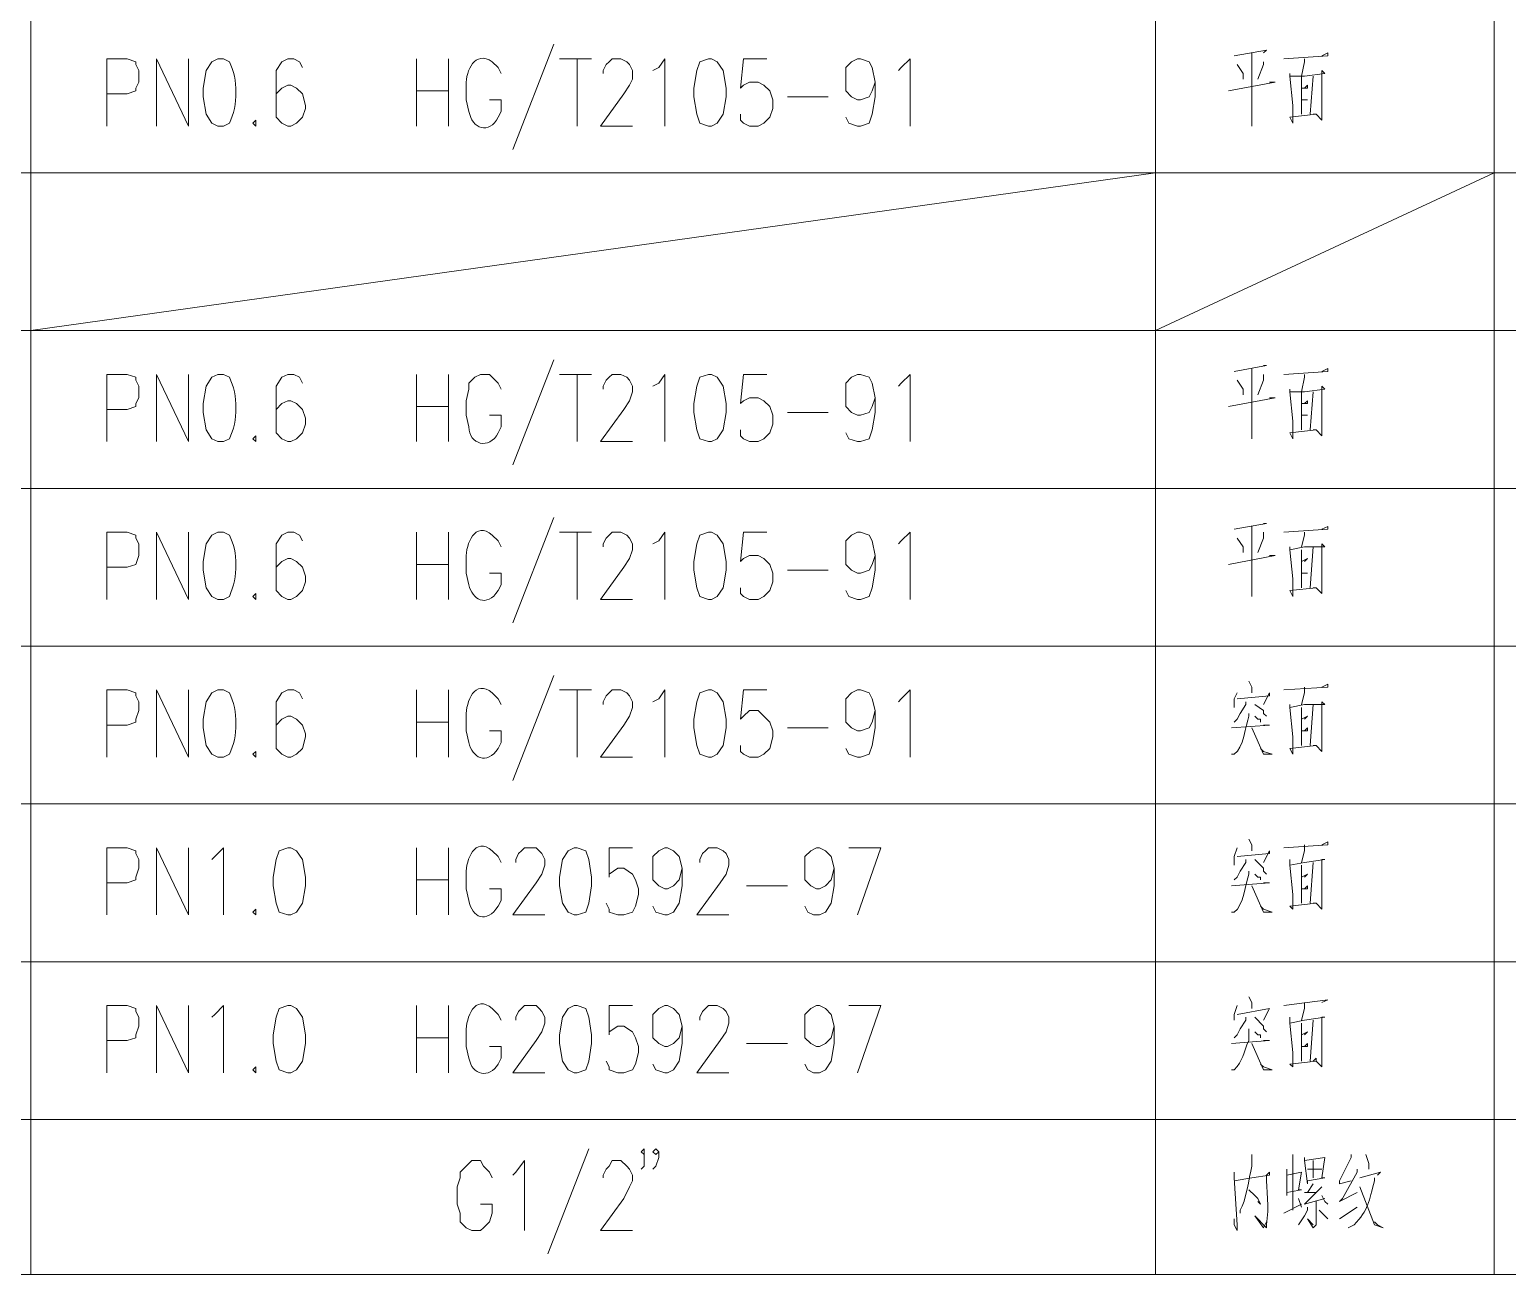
# Model space of a CAD drawing. Header units: millimetres. Extents: x 0 to 819, y 0 to 1152.
# Drawn here: x 615 to 706, y 592.5 to 669.2 of the extents above; entities that cross this region are included whole.
import ezdxf

# ---------------------------------------------------------------- set-up
doc = ezdxf.new("R2010")
doc.units = ezdxf.units.MM
doc.layers.add('1', color=7, linetype='Continuous')

msp = doc.modelspace()

# ---------------------------------------------------------------- linework, layer by layer
at = {"layer": '1', "color": 0, "lineweight": 9}
for points in [[(615.06, 743.721732), (615.06, 592.521732)], [(684.36, 743.721732), (684.36, 592.521732)], [(705.24, 743.721732), (705.24, 592.521732)], [(647.28, 668.301732), (644.76, 661.821732)], [(689.22, 667.581732), (691.2, 667.941732), (691.2, 667.941732), (691.02, 667.761732)], [(690.3, 667.761732), (690.3, 663.261732), (690.3, 663.621732), (690.3, 663.981732)], [(692.28, 667.401732), (694.98, 667.581732), (694.98, 667.761732), (694.62, 667.581732)], [(619.74, 663.261732), (619.74, 667.401732), (621, 667.401732), (621.54, 667.221732), (621.54, 667.041732), (621.72, 666.681732), (621.72, 665.961732), (621.54, 665.601732), (621.54, 665.421732), (621, 665.241732), (619.74, 665.241732)], [(622.8, 663.261732), (622.8, 667.401732), (624.78, 663.261732), (624.78, 667.401732)], [(631.8, 666.861732), (631.62, 667.221732), (631.26, 667.401732), (630.9, 667.401732), (630.54, 667.221732), (630.18, 666.681732), (630.18, 665.601732), (630.18, 664.521732), (630.18, 663.801732), (630.54, 663.441732), (630.9, 663.261732), (631.08, 663.261732), (631.44, 663.441732), (631.8, 663.801732), (631.98, 664.341732), (631.98, 664.521732), (631.8, 665.241732), (631.44, 665.601732), (631.08, 665.781732), (630.9, 665.781732), (630.54, 665.601732), (630.18, 665.241732), (630.18, 664.521732)], [(638.82, 667.401732), (638.82, 663.261732)], [(640.8, 667.401732), (640.8, 663.261732)], [(647.64, 667.401732), (649.62, 667.401732)], [(648.72, 667.401732), (648.72, 663.261732)], [(650.34, 666.501732), (650.34, 666.681732), (650.52, 667.041732), (650.7, 667.221732), (650.88, 667.401732), (651.42, 667.401732), (651.78, 667.221732), (651.96, 667.041732), (652.14, 666.681732), (652.14, 666.141732), (651.96, 665.781732), (651.6, 665.241732), (650.16, 663.261732), (652.14, 663.261732)], [(653.4, 666.681732), (653.76, 666.861732), (654.12, 667.401732), (654.12, 663.261732)], [(656.82, 667.401732), (656.28, 667.221732), (656.1, 666.681732), (655.92, 665.601732), (655.92, 665.061732), (656.1, 663.981732), (656.28, 663.441732), (656.82, 663.261732), (657, 663.261732), (657.36, 663.441732), (657.72, 663.981732), (657.9, 665.061732), (657.9, 665.601732), (657.72, 666.681732), (657.36, 667.221732), (657, 667.401732), (656.82, 667.401732)], [(660.42, 667.401732), (658.98, 667.401732), (658.8, 665.601732), (658.98, 665.781732), (659.34, 665.961732), (659.88, 665.961732), (660.24, 665.781732), (660.6, 665.421732), (660.78, 664.881732), (660.78, 664.341732), (660.6, 663.801732), (660.24, 663.441732), (659.88, 663.261732), (659.34, 663.261732), (658.98, 663.441732), (658.8, 663.621732), (658.8, 663.981732)], [(667.08, 665.961732), (666.9, 665.421732), (666.72, 665.061732), (666.18, 664.881732), (666, 664.881732), (665.64, 665.061732), (665.28, 665.421732), (665.28, 665.961732), (665.28, 666.141732), (665.28, 666.861732), (665.64, 667.221732), (666, 667.401732), (666.18, 667.401732), (666.72, 667.221732), (666.9, 666.861732), (667.08, 665.961732), (667.08, 665.061732), (666.9, 663.981732), (666.72, 663.441732), (666.18, 663.261732), (666, 663.261732), (665.46, 663.441732), (665.28, 663.801732)], [(668.52, 666.681732), (668.7, 666.861732), (669.24, 667.401732), (669.24, 663.261732)], [(689.4, 667.041732), (689.76, 666.501732), (689.76, 666.141732)], [(691.02, 667.221732), (691.02, 667.041732), (690.66, 666.141732)], [(694.26, 663.981732), (694.62, 663.621732), (694.62, 663.801732), (694.62, 665.061732), (694.62, 666.681732), (694.8, 666.501732), (693.54, 666.321732), (692.64, 666.321732)], [(693.54, 667.401732), (693.54, 667.221732), (693.36, 666.321732)], [(688.86, 665.421732), (691.74, 665.961732), (691.56, 665.961732), (691.38, 665.961732)], [(692.64, 666.501732), (692.64, 666.321732), (692.82, 664.521732), (692.82, 663.441732), (692.64, 663.801732), (694.26, 663.981732), (694.26, 663.981732), (694.08, 663.981732)], [(693.36, 666.321732), (693.36, 663.981732)], [(693.36, 665.601732), (693.72, 665.601732), (693.72, 665.781732), (693.54, 665.601732)], [(694.08, 666.321732), (693.9, 663.981732)], [(638.82, 665.421732), (640.8, 665.421732)], [(661.68, 665.061732), (664.2, 665.061732)], [(693.36, 664.881732), (693.72, 664.881732), (693.72, 664.881732), (693.54, 664.881732)], [(628.92, 663.621732), (628.74, 663.441732), (628.92, 663.261732), (628.92, 663.441732), (628.92, 663.621732)], [(569.34, 660.381732), (735.66, 660.381732)], [(615.06, 650.661732), (684.36, 660.381732)], [(684.36, 650.661732), (705.24, 660.381732)], [(569.34, 650.661732), (735.66, 650.661732)], [(647.28, 648.861732), (644.76, 642.381732)], [(689.22, 648.141732), (691.2, 648.501732), (691.2, 648.501732), (691.02, 648.501732)], [(619.74, 643.821732), (619.74, 647.961732), (621, 647.961732), (621.54, 647.781732), (621.54, 647.601732), (621.72, 647.241732), (621.72, 646.521732), (621.54, 646.161732), (621.54, 645.981732), (621, 645.801732), (619.74, 645.801732)], [(622.8, 643.821732), (622.8, 647.961732), (624.78, 643.821732), (624.78, 647.961732)], [(631.8, 647.421732), (631.62, 647.781732), (631.26, 647.961732), (630.9, 647.961732), (630.54, 647.781732), (630.18, 647.241732), (630.18, 646.161732), (630.18, 645.261732), (630.18, 644.361732), (630.54, 644.001732), (630.9, 643.821732), (631.08, 643.821732), (631.44, 644.001732), (631.8, 644.361732), (631.98, 644.901732), (631.98, 645.261732), (631.8, 645.801732), (631.44, 646.161732), (631.08, 646.341732), (630.9, 646.341732), (630.54, 646.161732), (630.18, 645.801732), (630.18, 645.261732)], [(638.82, 647.961732), (638.82, 643.821732)], [(640.8, 647.961732), (640.8, 643.821732)], [(647.64, 647.961732), (649.62, 647.961732)], [(648.72, 647.961732), (648.72, 643.821732)], [(650.34, 647.061732), (650.34, 647.241732), (650.52, 647.601732), (650.7, 647.781732), (650.88, 647.961732), (651.42, 647.961732), (651.78, 647.781732), (651.96, 647.601732), (652.14, 647.241732), (652.14, 646.881732), (651.96, 646.341732), (651.6, 645.801732), (650.16, 643.821732), (652.14, 643.821732)], [(653.4, 647.241732), (653.76, 647.421732), (654.12, 647.961732), (654.12, 643.821732)], [(656.82, 647.961732), (656.28, 647.781732), (656.1, 647.241732), (655.92, 646.161732), (655.92, 645.621732), (656.1, 644.541732), (656.28, 644.001732), (656.82, 643.821732), (657, 643.821732), (657.36, 644.001732), (657.72, 644.541732), (657.9, 645.621732), (657.9, 646.161732), (657.72, 647.241732), (657.36, 647.781732), (657, 647.961732), (656.82, 647.961732)], [(660.42, 647.961732), (658.98, 647.961732), (658.8, 646.161732), (658.98, 646.341732), (659.34, 646.521732), (659.88, 646.521732), (660.24, 646.341732), (660.6, 645.981732), (660.78, 645.441732), (660.78, 644.901732), (660.6, 644.361732), (660.24, 644.001732), (659.88, 643.821732), (659.34, 643.821732), (658.98, 644.001732), (658.8, 644.181732), (658.8, 644.541732)], [(667.08, 646.521732), (666.9, 645.981732), (666.72, 645.621732), (666.18, 645.441732), (666, 645.441732), (665.64, 645.621732), (665.28, 645.981732), (665.28, 646.521732), (665.28, 646.881732), (665.28, 647.421732), (665.64, 647.781732), (666, 647.961732), (666.18, 647.961732), (666.72, 647.781732), (666.9, 647.421732), (667.08, 646.521732), (667.08, 645.621732), (666.9, 644.541732), (666.72, 644.001732), (666.18, 643.821732), (666, 643.821732), (665.46, 644.001732), (665.28, 644.361732)], [(668.52, 647.241732), (668.7, 647.421732), (669.24, 647.961732), (669.24, 643.821732)], [(689.4, 647.601732), (689.76, 647.061732), (689.76, 646.701732)], [(690.3, 648.321732), (690.3, 644.001732), (690.3, 644.181732), (690.3, 644.541732)], [(691.02, 647.961732), (691.02, 647.601732), (690.66, 646.701732)], [(692.28, 647.961732), (694.98, 648.141732), (694.98, 648.321732), (694.62, 648.141732)], [(693.54, 647.961732), (693.54, 647.781732), (693.36, 646.881732)], [(694.26, 644.541732), (694.62, 644.181732), (694.62, 644.361732), (694.62, 645.621732), (694.62, 647.241732), (694.8, 647.061732), (693.54, 646.881732), (692.64, 646.881732)], [(692.64, 647.061732), (692.64, 646.881732), (692.82, 645.081732), (692.82, 644.001732), (692.64, 644.361732), (694.26, 644.541732), (694.26, 644.541732), (694.08, 644.541732)], [(693.36, 646.881732), (693.36, 644.541732)], [(694.08, 646.881732), (693.9, 644.541732)], [(638.82, 645.981732), (640.8, 645.981732)], [(688.86, 645.981732), (691.74, 646.521732), (691.56, 646.521732), (691.38, 646.521732)], [(693.36, 646.161732), (693.72, 646.161732), (693.72, 646.341732), (693.54, 646.161732)], [(661.68, 645.621732), (664.2, 645.621732)], [(693.36, 645.441732), (693.72, 645.441732), (693.72, 645.441732), (693.54, 645.441732)], [(628.92, 644.181732), (628.74, 644.001732), (628.92, 643.821732), (628.92, 644.001732), (628.92, 644.181732)], [(569.34, 640.941732), (735.66, 640.941732)], [(647.28, 639.141732), (644.76, 632.661732)], [(689.22, 638.421732), (691.2, 638.781732), (691.2, 638.781732), (691.02, 638.781732)], [(690.3, 638.601732), (690.3, 634.281732), (690.3, 634.461732), (690.3, 634.821732)], [(692.28, 638.241732), (694.98, 638.421732), (694.98, 638.601732), (694.62, 638.421732)], [(619.74, 634.101732), (619.74, 638.241732), (621, 638.241732), (621.54, 638.061732), (621.54, 637.881732), (621.72, 637.521732), (621.72, 636.801732), (621.54, 636.261732), (621, 636.081732), (619.74, 636.081732)], [(622.8, 634.101732), (622.8, 638.241732), (624.78, 634.101732), (624.78, 638.241732)], [(631.8, 637.701732), (631.62, 638.061732), (631.26, 638.241732), (630.9, 638.241732), (630.54, 638.061732), (630.18, 637.521732), (630.18, 636.441732), (630.18, 635.541732), (630.18, 634.641732), (630.54, 634.281732), (630.9, 634.101732), (631.08, 634.101732), (631.44, 634.281732), (631.8, 634.641732), (631.98, 635.181732), (631.98, 635.541732), (631.8, 636.081732), (631.44, 636.441732), (631.08, 636.621732), (630.9, 636.621732), (630.54, 636.441732), (630.18, 636.081732), (630.18, 635.541732)], [(638.82, 638.241732), (638.82, 634.101732)], [(640.8, 638.241732), (640.8, 634.101732)], [(647.64, 638.241732), (649.62, 638.241732)], [(648.72, 638.241732), (648.72, 634.101732)], [(650.34, 637.341732), (650.34, 637.521732), (650.52, 637.881732), (650.7, 638.061732), (650.88, 638.241732), (651.42, 638.241732), (651.78, 638.061732), (651.96, 637.881732), (652.14, 637.521732), (652.14, 637.161732), (651.96, 636.621732), (651.6, 636.081732), (650.16, 634.101732), (652.14, 634.101732)], [(653.4, 637.521732), (653.76, 637.701732), (654.12, 638.241732), (654.12, 634.101732)], [(656.82, 638.241732), (656.28, 638.061732), (656.1, 637.521732), (655.92, 636.441732), (655.92, 635.901732), (656.1, 634.821732), (656.28, 634.281732), (656.82, 634.101732), (657, 634.101732), (657.36, 634.281732), (657.72, 634.821732), (657.9, 635.901732), (657.9, 636.441732), (657.72, 637.521732), (657.36, 638.061732), (657, 638.241732), (656.82, 638.241732)], [(660.42, 638.241732), (658.98, 638.241732), (658.8, 636.441732), (658.98, 636.621732), (659.34, 636.801732), (659.88, 636.801732), (660.24, 636.621732), (660.6, 636.261732), (660.78, 635.721732), (660.78, 635.181732), (660.6, 634.641732), (660.24, 634.281732), (659.88, 634.101732), (659.34, 634.101732), (658.98, 634.281732), (658.8, 634.461732), (658.8, 634.821732)], [(667.08, 636.801732), (666.9, 636.261732), (666.72, 635.901732), (666.18, 635.721732), (666, 635.721732), (665.64, 635.901732), (665.28, 636.261732), (665.28, 636.801732), (665.28, 637.161732), (665.28, 637.701732), (665.64, 638.061732), (666, 638.241732), (666.18, 638.241732), (666.72, 638.061732), (666.9, 637.701732), (667.08, 636.801732), (667.08, 635.901732), (666.9, 634.821732), (666.72, 634.281732), (666.18, 634.101732), (666, 634.101732), (665.46, 634.281732), (665.28, 634.641732)], [(668.52, 637.521732), (668.7, 637.701732), (669.24, 638.241732), (669.24, 634.101732)], [(689.4, 637.881732), (689.76, 637.341732), (689.76, 636.981732)], [(691.02, 638.241732), (691.02, 637.881732), (690.66, 636.981732)], [(694.26, 634.821732), (694.62, 634.461732), (694.62, 634.641732), (694.62, 635.901732), (694.62, 637.521732), (694.8, 637.341732), (693.54, 637.341732), (692.64, 637.161732)], [(693.54, 638.241732), (693.54, 638.061732), (693.36, 637.341732)], [(688.86, 636.261732), (691.74, 636.801732), (691.56, 636.801732), (691.38, 636.801732)], [(692.64, 637.341732), (692.64, 637.161732), (692.82, 635.361732), (692.82, 634.281732), (692.64, 634.641732), (694.26, 634.821732), (694.26, 634.821732), (694.08, 634.821732)], [(693.36, 637.161732), (693.36, 634.821732)], [(693.36, 636.441732), (693.72, 636.621732), (693.72, 636.621732), (693.54, 636.441732)], [(694.08, 637.341732), (693.9, 634.821732)], [(638.82, 636.261732), (640.8, 636.261732)], [(661.68, 635.901732), (664.2, 635.901732)], [(693.36, 635.721732), (693.72, 635.721732), (693.72, 635.721732), (693.54, 635.721732)], [(628.92, 634.461732), (628.74, 634.281732), (628.92, 634.101732), (628.92, 634.281732), (628.92, 634.461732)], [(569.34, 631.221732), (735.66, 631.221732)], [(647.28, 629.421732), (644.76, 622.941732)], [(619.74, 624.381732), (619.74, 628.521732), (621, 628.521732), (621.54, 628.341732), (621.54, 628.161732), (621.72, 627.801732), (621.72, 627.261732), (621.54, 626.721732), (621.54, 626.541732), (621, 626.361732), (619.74, 626.361732)], [(622.8, 624.381732), (622.8, 628.521732), (624.78, 624.381732), (624.78, 628.521732)], [(631.8, 627.981732), (631.62, 628.341732), (631.26, 628.521732), (630.9, 628.521732), (630.54, 628.341732), (630.18, 627.801732), (630.18, 626.721732), (630.18, 625.821732), (630.18, 624.921732), (630.54, 624.561732), (630.9, 624.381732), (631.08, 624.381732), (631.44, 624.561732), (631.8, 624.921732), (631.98, 625.641732), (631.98, 625.821732), (631.8, 626.361732), (631.44, 626.721732), (631.08, 626.901732), (630.9, 626.901732), (630.54, 626.721732), (630.18, 626.361732), (630.18, 625.821732)], [(638.82, 628.521732), (638.82, 624.381732)], [(640.8, 628.521732), (640.8, 624.381732)], [(647.64, 628.521732), (649.62, 628.521732)], [(648.72, 628.521732), (648.72, 624.381732)], [(650.34, 627.621732), (650.34, 627.801732), (650.52, 628.161732), (650.7, 628.341732), (650.88, 628.521732), (651.42, 628.521732), (651.78, 628.341732), (651.96, 628.161732), (652.14, 627.801732), (652.14, 627.441732), (651.96, 626.901732), (651.6, 626.361732), (650.16, 624.381732), (652.14, 624.381732)], [(653.4, 627.801732), (653.76, 627.981732), (654.12, 628.521732), (654.12, 624.381732)], [(656.82, 628.521732), (656.28, 628.341732), (656.1, 627.801732), (655.92, 626.721732), (655.92, 626.181732), (656.1, 625.101732), (656.28, 624.561732), (656.82, 624.381732), (657, 624.381732), (657.36, 624.561732), (657.72, 625.101732), (657.9, 626.181732), (657.9, 626.721732), (657.72, 627.801732), (657.36, 628.341732), (657, 628.521732), (656.82, 628.521732)], [(660.42, 628.521732), (658.98, 628.521732), (658.8, 626.721732), (658.98, 626.901732), (659.34, 627.261732), (659.88, 627.261732), (660.24, 626.901732), (660.6, 626.541732), (660.78, 626.001732), (660.78, 625.641732), (660.6, 624.921732), (660.24, 624.561732), (659.88, 624.381732), (659.34, 624.381732), (658.98, 624.561732), (658.8, 624.741732), (658.8, 625.101732)], [(667.08, 627.261732), (666.9, 626.541732), (666.72, 626.181732), (666.18, 626.001732), (666, 626.001732), (665.64, 626.181732), (665.28, 626.541732), (665.28, 627.261732), (665.28, 627.441732), (665.28, 627.981732), (665.64, 628.341732), (666, 628.521732), (666.18, 628.521732), (666.72, 628.341732), (666.9, 627.981732), (667.08, 627.261732), (667.08, 626.181732), (666.9, 625.101732), (666.72, 624.561732), (666.18, 624.381732), (666, 624.381732), (665.46, 624.561732), (665.28, 624.921732)], [(668.52, 627.801732), (668.7, 627.981732), (669.24, 628.521732), (669.24, 624.381732)], [(690.12, 629.061732), (690.3, 628.701732), (690.3, 628.341732)], [(692.28, 628.521732), (694.98, 628.701732), (694.98, 628.881732), (694.62, 628.701732)], [(693.54, 628.701732), (693.54, 628.341732), (693.36, 627.621732)], [(689.4, 628.341732), (689.22, 627.981732), (689.22, 627.801732), (689.22, 627.441732)], [(689.94, 627.801732), (689.94, 627.621732), (689.58, 627.081732), (689.4, 626.721732), (689.22, 626.541732)], [(689.4, 627.981732), (691.38, 628.161732), (691.38, 628.341732), (691.02, 627.621732)], [(690.48, 627.621732), (691.02, 627.261732), (691.02, 627.081732), (691.2, 626.901732)], [(694.26, 625.101732), (694.62, 624.741732), (694.62, 624.921732), (694.62, 626.181732), (694.62, 627.801732), (694.8, 627.621732), (693.54, 627.621732), (692.64, 627.441732)], [(692.64, 627.621732), (692.64, 627.441732), (692.82, 625.641732), (692.82, 624.561732), (692.64, 624.921732), (694.26, 625.101732), (694.26, 625.101732), (694.08, 625.101732)], [(693.36, 627.441732), (693.36, 625.101732)], [(694.08, 627.621732), (693.9, 625.101732)], [(638.82, 626.541732), (640.8, 626.541732)], [(690.48, 626.901732), (690.66, 626.721732), (690.84, 626.721732), (690.84, 626.541732)], [(693.36, 626.721732), (693.72, 626.901732), (693.72, 626.901732), (693.54, 626.721732)], [(661.68, 626.181732), (664.2, 626.181732)], [(689.04, 626.181732), (691.38, 626.361732), (691.38, 626.361732), (691.02, 626.361732)], [(690.3, 626.181732), (691.02, 624.561732), (691.56, 624.561732), (691.02, 624.741732), (690.84, 624.921732)], [(693.36, 626.001732), (693.72, 626.001732), (693.72, 626.181732), (693.54, 626.001732)], [(628.92, 624.741732), (628.74, 624.561732), (628.92, 624.381732), (628.92, 624.561732), (628.92, 624.741732)], [(569.34, 621.501732), (735.66, 621.501732)], [(690.12, 619.341732), (690.3, 618.981732), (690.3, 618.621732)], [(619.74, 614.661732), (619.74, 618.801732), (621, 618.801732), (621.54, 618.621732), (621.54, 618.441732), (621.72, 618.081732), (621.72, 617.541732), (621.54, 617.001732), (621.54, 616.821732), (621, 616.641732), (619.74, 616.641732)], [(622.8, 614.661732), (622.8, 618.801732), (624.78, 614.661732), (624.78, 618.801732)], [(626.22, 618.081732), (626.4, 618.261732), (626.94, 618.801732), (626.94, 614.661732)], [(630.9, 618.801732), (630.36, 618.621732), (630.18, 618.081732), (630, 617.001732), (630, 616.461732), (630.18, 615.381732), (630.36, 614.841732), (630.9, 614.661732), (631.08, 614.661732), (631.44, 614.841732), (631.8, 615.381732), (631.98, 616.461732), (631.98, 617.001732), (631.8, 618.081732), (631.44, 618.621732), (631.08, 618.801732), (630.9, 618.801732)], [(638.82, 618.801732), (638.82, 614.661732)], [(640.8, 618.801732), (640.8, 614.661732)], [(644.94, 617.901732), (644.94, 618.081732), (645.12, 618.441732), (645.3, 618.621732), (645.48, 618.801732), (646.2, 618.801732), (646.38, 618.621732), (646.56, 618.441732), (646.74, 618.081732), (646.74, 617.721732), (646.56, 617.181732), (646.2, 616.641732), (644.76, 614.661732), (646.74, 614.661732)], [(648.54, 618.801732), (648.18, 618.621732), (647.82, 618.081732), (647.64, 617.001732), (647.64, 616.461732), (647.82, 615.381732), (648.18, 614.841732), (648.54, 614.661732), (648.72, 614.661732), (649.26, 614.841732), (649.44, 615.381732), (649.62, 616.461732), (649.62, 617.001732), (649.44, 618.081732), (649.26, 618.621732), (648.72, 618.801732), (648.54, 618.801732)], [(652.14, 618.801732), (650.7, 618.801732), (650.7, 617.001732), (650.7, 617.181732), (651.24, 617.541732), (651.6, 617.541732), (652.14, 617.181732), (652.32, 616.821732), (652.5, 616.281732), (652.5, 615.921732), (652.32, 615.201732), (652.14, 614.841732), (651.6, 614.661732), (651.24, 614.661732), (650.7, 614.841732), (650.7, 615.021732), (650.52, 615.381732)], [(655.2, 617.541732), (655.02, 616.821732), (654.66, 616.461732), (654.3, 616.281732), (654.12, 616.281732), (653.76, 616.461732), (653.4, 616.821732), (653.4, 617.541732), (653.4, 617.721732), (653.4, 618.261732), (653.76, 618.621732), (654.12, 618.801732), (654.3, 618.801732), (654.66, 618.621732), (655.02, 618.261732), (655.2, 617.541732), (655.2, 616.461732), (655.02, 615.381732), (654.66, 614.841732), (654.3, 614.661732), (654.12, 614.661732), (653.58, 614.841732), (653.4, 615.201732)], [(656.28, 617.901732), (656.28, 618.081732), (656.46, 618.441732), (656.64, 618.621732), (656.82, 618.801732), (657.36, 618.801732), (657.72, 618.621732), (657.9, 618.441732), (658.08, 618.081732), (658.08, 617.721732), (657.9, 617.181732), (657.54, 616.641732), (656.1, 614.661732), (658.08, 614.661732)], [(664.56, 617.541732), (664.38, 616.821732), (664.02, 616.461732), (663.66, 616.281732), (663.48, 616.281732), (663.12, 616.461732), (662.76, 616.821732), (662.76, 617.541732), (662.76, 617.721732), (662.76, 618.261732), (663.12, 618.621732), (663.48, 618.801732), (663.66, 618.801732), (664.02, 618.621732), (664.38, 618.261732), (664.56, 617.541732), (664.56, 616.461732), (664.38, 615.381732), (664.02, 614.841732), (663.66, 614.661732), (663.3, 614.661732), (662.94, 614.841732), (662.76, 615.201732)], [(666, 614.661732), (667.44, 618.801732), (665.46, 618.801732)], [(689.4, 618.801732), (689.22, 618.261732), (689.22, 618.081732), (689.22, 617.901732), (689.22, 617.721732)], [(689.4, 618.261732), (691.38, 618.441732), (691.38, 618.621732), (691.02, 617.901732)], [(692.28, 618.801732), (694.98, 618.981732), (694.98, 619.161732), (694.62, 618.981732)], [(693.54, 618.981732), (693.54, 618.621732), (693.36, 617.901732)], [(689.94, 618.081732), (689.94, 617.901732), (689.58, 617.361732), (689.4, 617.001732), (689.22, 616.821732)], [(690.48, 618.081732), (691.02, 617.541732), (691.02, 617.361732), (691.2, 617.181732)], [(692.64, 618.081732), (692.64, 617.721732), (692.82, 615.921732), (692.82, 615.021732), (692.64, 615.201732), (694.26, 615.381732), (694.26, 615.381732), (694.08, 615.381732)], [(694.26, 615.381732), (694.62, 615.021732), (694.62, 615.201732), (694.62, 616.461732), (694.62, 618.081732), (694.8, 618.081732), (693.54, 617.901732), (692.64, 617.721732)], [(693.36, 617.721732), (693.36, 615.381732)], [(694.08, 617.901732), (693.9, 615.381732)], [(638.82, 616.821732), (640.8, 616.821732)], [(689.04, 616.461732), (691.38, 616.641732), (691.38, 616.641732), (691.02, 616.641732)], [(690.48, 617.181732), (690.66, 617.001732), (690.84, 617.001732), (690.84, 616.821732)], [(693.36, 617.001732), (693.72, 617.181732), (693.72, 617.181732), (693.54, 617.001732)], [(659.16, 616.461732), (661.68, 616.461732)], [(690.3, 616.461732), (691.02, 614.841732), (691.56, 614.841732), (691.02, 615.021732), (690.84, 615.201732)], [(693.36, 616.281732), (693.72, 616.281732), (693.72, 616.461732), (693.54, 616.281732)], [(628.92, 615.021732), (628.74, 614.841732), (628.92, 614.661732), (628.92, 614.841732), (628.92, 615.021732)], [(569.34, 611.781732), (735.66, 611.781732)], [(690.12, 609.621732), (690.3, 609.261732), (690.3, 608.901732)], [(692.28, 609.081732), (694.98, 609.441732), (694.98, 609.441732), (694.62, 609.261732)], [(693.54, 609.261732), (693.54, 608.901732), (693.36, 608.181732)], [(619.74, 604.941732), (619.74, 609.081732), (621, 609.081732), (621.54, 608.901732), (621.54, 608.721732), (621.72, 608.361732), (621.72, 607.821732), (621.54, 607.281732), (621.54, 607.101732), (621, 606.921732), (619.74, 606.921732)], [(622.8, 604.941732), (622.8, 609.081732), (624.78, 604.941732), (624.78, 609.081732)], [(626.22, 608.361732), (626.4, 608.541732), (626.94, 609.081732), (626.94, 604.941732)], [(630.9, 609.081732), (630.36, 608.901732), (630.18, 608.361732), (630, 607.281732), (630, 606.741732), (630.18, 605.661732), (630.36, 605.121732), (630.9, 604.941732), (631.08, 604.941732), (631.44, 605.121732), (631.8, 605.661732), (631.98, 606.741732), (631.98, 607.281732), (631.8, 608.361732), (631.44, 608.901732), (631.08, 609.081732), (630.9, 609.081732)], [(638.82, 609.081732), (638.82, 604.941732)], [(640.8, 609.081732), (640.8, 604.941732)], [(644.94, 608.181732), (644.94, 608.361732), (645.12, 608.721732), (645.3, 608.901732), (645.48, 609.081732), (646.2, 609.081732), (646.38, 608.901732), (646.56, 608.721732), (646.74, 608.361732), (646.74, 608.001732), (646.56, 607.461732), (646.2, 606.921732), (644.76, 604.941732), (646.74, 604.941732)], [(648.54, 609.081732), (648.18, 608.901732), (647.82, 608.361732), (647.64, 607.281732), (647.64, 606.741732), (647.82, 605.661732), (648.18, 605.121732), (648.54, 604.941732), (648.72, 604.941732), (649.26, 605.121732), (649.44, 605.661732), (649.62, 606.741732), (649.62, 607.281732), (649.44, 608.361732), (649.26, 608.901732), (648.72, 609.081732), (648.54, 609.081732)], [(652.14, 609.081732), (650.7, 609.081732), (650.7, 607.281732), (650.7, 607.461732), (651.24, 607.821732), (651.6, 607.821732), (652.14, 607.461732), (652.32, 607.101732), (652.5, 606.561732), (652.5, 606.201732), (652.32, 605.481732), (652.14, 605.121732), (651.6, 604.941732), (651.24, 604.941732), (650.7, 605.121732), (650.7, 605.301732), (650.52, 605.661732)], [(655.2, 607.821732), (655.02, 607.101732), (654.66, 606.741732), (654.3, 606.561732), (654.12, 606.561732), (653.76, 606.741732), (653.4, 607.101732), (653.4, 607.821732), (653.4, 608.001732), (653.4, 608.541732), (653.76, 608.901732), (654.12, 609.081732), (654.3, 609.081732), (654.66, 608.901732), (655.02, 608.541732), (655.2, 607.821732), (655.2, 606.741732), (655.02, 605.661732), (654.66, 605.121732), (654.3, 604.941732), (654.12, 604.941732), (653.58, 605.121732), (653.4, 605.481732)], [(656.28, 608.181732), (656.28, 608.361732), (656.46, 608.721732), (656.64, 608.901732), (656.82, 609.081732), (657.36, 609.081732), (657.72, 608.901732), (657.9, 608.721732), (658.08, 608.361732), (658.08, 608.001732), (657.9, 607.461732), (657.54, 606.921732), (656.1, 604.941732), (658.08, 604.941732)], [(664.56, 607.821732), (664.38, 607.101732), (664.02, 606.741732), (663.66, 606.561732), (663.48, 606.561732), (663.12, 606.741732), (662.76, 607.101732), (662.76, 607.821732), (662.76, 608.001732), (662.76, 608.541732), (663.12, 608.901732), (663.48, 609.081732), (663.66, 609.081732), (664.02, 608.901732), (664.38, 608.541732), (664.56, 607.821732), (664.56, 606.741732), (664.38, 605.661732), (664.02, 605.121732), (663.66, 604.941732), (663.3, 604.941732), (662.94, 605.121732), (662.76, 605.481732)], [(666, 604.941732), (667.44, 609.081732), (665.46, 609.081732)], [(689.4, 609.081732), (689.22, 608.541732), (689.22, 608.361732), (689.22, 608.181732), (689.22, 608.181732)], [(689.94, 608.361732), (689.94, 608.181732), (689.58, 607.641732), (689.4, 607.281732), (689.22, 607.101732)], [(689.4, 608.541732), (691.38, 608.901732), (691.38, 608.901732), (691.02, 608.181732)], [(690.48, 608.361732), (691.02, 607.821732), (691.02, 607.641732), (691.2, 607.461732)], [(692.64, 608.361732), (692.64, 608.001732), (692.82, 606.201732), (692.82, 605.301732), (692.64, 605.481732), (694.26, 605.661732), (694.26, 605.841732), (694.08, 605.661732)], [(694.26, 605.661732), (694.62, 605.301732), (694.62, 605.481732), (694.62, 606.741732), (694.62, 608.361732), (694.8, 608.361732), (693.54, 608.181732), (692.64, 608.001732)], [(690.48, 607.461732), (690.66, 607.281732), (690.84, 607.281732), (690.84, 607.101732)], [(693.36, 608.001732), (693.36, 605.661732)], [(693.36, 607.281732), (693.72, 607.461732), (693.72, 607.461732), (693.54, 607.281732)], [(694.08, 608.181732), (693.9, 605.661732)], [(638.82, 607.101732), (640.8, 607.101732)], [(659.16, 606.741732), (661.68, 606.741732)], [(689.04, 606.741732), (691.38, 606.921732), (691.38, 606.921732), (691.02, 606.921732)], [(690.3, 606.741732), (691.02, 605.121732), (691.56, 605.121732), (691.02, 605.301732), (690.84, 605.481732)], [(693.36, 606.561732), (693.72, 606.561732), (693.72, 606.741732), (693.54, 606.561732)], [(628.92, 605.301732), (628.74, 605.121732), (628.92, 604.941732), (628.92, 605.121732), (628.92, 605.301732)], [(569.34, 602.061732), (735.66, 602.061732)], [(649.44, 600.261732), (646.92, 593.781732)], [(652.86, 600.081732), (652.86, 599.901732), (652.68, 600.081732), (652.86, 600.261732), (652.86, 600.081732), (652.86, 599.721732), (652.86, 599.181732), (652.68, 599.001732)], [(653.76, 600.081732), (653.58, 599.901732), (653.4, 600.081732), (653.58, 600.261732), (653.76, 600.081732), (653.76, 599.721732), (653.58, 599.181732), (653.4, 599.001732)], [(643.5, 598.461732), (643.32, 598.821732), (642.96, 599.181732), (642.78, 599.541732), (642.24, 599.541732), (641.88, 599.181732), (641.52, 598.821732), (641.52, 598.461732), (641.34, 597.921732), (641.34, 596.841732), (641.52, 596.301732), (641.52, 595.761732), (641.88, 595.401732), (642.24, 595.221732), (642.78, 595.221732), (642.96, 595.401732), (643.32, 595.761732), (643.5, 596.301732), (643.5, 596.841732), (642.78, 596.841732)], [(644.76, 598.641732), (644.94, 598.821732), (645.48, 599.541732), (645.48, 595.221732)], [(650.34, 598.461732), (650.34, 598.641732), (650.52, 599.001732), (650.7, 599.181732), (650.88, 599.541732), (651.42, 599.541732), (651.78, 599.181732), (651.96, 599.001732), (652.14, 598.641732), (652.14, 598.281732), (651.96, 597.921732), (651.6, 597.201732), (650.16, 595.221732), (652.14, 595.221732)], [(692.82, 599.901732), (692.82, 599.721732), (692.82, 596.481732)], [(693.54, 599.721732), (693.54, 599.541732), (693.72, 598.101732), (693.72, 598.281732), (694.8, 598.461732), (694.62, 598.461732), (694.8, 599.721732), (694.8, 599.721732), (693.54, 599.541732)], [(694.08, 599.541732), (694.08, 598.461732)], [(696.42, 599.901732), (696.42, 599.721732), (695.7, 598.281732), (695.7, 598.101732), (696.42, 598.281732)], [(697.32, 599.901732), (697.5, 599.361732), (697.5, 599.001732)], [(689.22, 598.821732), (689.22, 598.461732), (689.4, 595.581732), (689.4, 595.221732), (689.22, 595.581732), (689.22, 595.941732)], [(692.46, 599.001732), (692.46, 598.461732), (692.46, 597.381732), (692.46, 597.561732), (693.36, 597.741732), (693.18, 597.741732), (693.36, 598.821732), (693.36, 598.821732), (692.46, 598.641732)], [(693.72, 599.001732), (694.62, 599.001732)], [(696.78, 599.001732), (696.78, 598.821732), (695.88, 597.201732), (695.7, 597.021732), (696.78, 597.561732)], [(696.96, 598.461732), (698.22, 598.821732), (698.22, 598.821732), (698.04, 598.641732)], [(690.12, 597.741732), (690.48, 597.381732), (690.66, 597.201732), (690.84, 596.841732), (690.66, 597.021732)], [(694.08, 598.101732), (693.72, 597.561732), (693.54, 597.561732), (694.26, 597.561732)], [(694.62, 597.921732), (693.54, 596.841732), (693.54, 596.841732), (694.8, 597.201732)], [(696.96, 597.921732), (697.86, 595.581732), (698.4, 595.401732), (698.04, 595.581732), (697.86, 595.761732)], [(692.28, 596.301732), (693.36, 596.841732)], [(693.18, 597.201732), (693.36, 596.661732)], [(693.72, 596.661732), (693.72, 596.481732), (693.54, 596.121732), (693.18, 595.581732)], [(694.26, 597.021732), (694.26, 595.581732), (694.08, 595.401732), (693.72, 595.941732), (694.08, 595.581732)], [(694.44, 596.481732), (694.8, 596.121732), (694.98, 595.941732)], [(694.62, 597.381732), (694.8, 597.021732), (694.98, 596.841732)], [(695.7, 595.941732), (696.78, 596.661732)], [(569.34, 592.521732), (735.66, 592.521732)]]:
    msp.add_lwpolyline(points, dxfattribs=at)
for points, knots in [([(644.04, 666.501732), (644.04, 666.501732), (643.86, 666.861732), (643.86, 666.861732), (643.86, 666.861732), (643.5, 667.221732), (643.5, 667.221732), (642.42, 667.941732), (641.88, 666.681732), (641.88, 665.781732), (641.88, 665.781732), (641.88, 664.881732), (641.88, 664.881732), (641.88, 664.881732), (642.06, 664.161732), (642.06, 664.161732), (642.24, 663.081732), (643.32, 662.721732), (643.86, 663.801732), (643.86, 663.801732), (644.04, 664.161732), (644.04, 664.161732), (644.04, 664.161732), (644.04, 664.881732), (644.04, 664.881732), (644.04, 664.881732), (643.32, 664.881732), (643.32, 664.881732)], [0, 0, 0, 0, 1, 1, 1, 2, 2, 2, 3, 3, 3, 4, 4, 4, 5, 5, 5, 6, 6, 6, 7, 7, 7, 8, 8, 8, 9, 9, 9, 9]), ([(626.58, 667.401732), (626.58, 667.401732), (626.22, 667.221732), (626.22, 667.221732), (626.22, 667.221732), (625.86, 666.681732), (625.86, 666.681732), (625.86, 666.681732), (625.68, 665.601732), (625.68, 665.601732), (625.68, 665.601732), (625.68, 665.061732), (625.68, 665.061732), (625.68, 665.061732), (625.86, 663.981732), (625.86, 663.981732), (625.86, 663.981732), (626.22, 663.441732), (626.22, 663.441732), (626.22, 663.441732), (626.58, 663.261732), (626.58, 663.261732), (626.58, 663.261732), (626.94, 663.261732), (626.94, 663.261732), (626.94, 663.261732), (627.3, 663.441732), (627.3, 663.441732), (627.84, 664.521732), (627.84, 666.141732), (627.3, 667.221732), (627.3, 667.221732), (626.94, 667.401732), (626.94, 667.401732), (626.94, 667.401732), (626.58, 667.401732), (626.58, 667.401732)], [0, 0, 0, 0, 1, 1, 1, 2, 2, 2, 3, 3, 3, 4, 4, 4, 5, 5, 5, 6, 6, 6, 7, 7, 7, 8, 8, 8, 9, 9, 9, 10, 10, 10, 11, 11, 11, 12, 12, 12, 12]), ([(626.58, 647.961732), (626.58, 647.961732), (626.22, 647.781732), (626.22, 647.781732), (626.22, 647.781732), (625.86, 647.241732), (625.86, 647.241732), (625.86, 647.241732), (625.68, 646.161732), (625.68, 646.161732), (625.68, 646.161732), (625.68, 645.621732), (625.68, 645.621732), (625.68, 645.621732), (625.86, 644.541732), (625.86, 644.541732), (625.86, 644.541732), (626.22, 644.001732), (626.22, 644.001732), (626.22, 644.001732), (626.58, 643.821732), (626.58, 643.821732), (626.58, 643.821732), (626.94, 643.821732), (626.94, 643.821732), (626.94, 643.821732), (627.3, 644.001732), (627.3, 644.001732), (627.84, 645.081732), (627.84, 646.701732), (627.3, 647.781732), (627.3, 647.781732), (626.94, 647.961732), (626.94, 647.961732), (626.94, 647.961732), (626.58, 647.961732), (626.58, 647.961732)], [0, 0, 0, 0, 1, 1, 1, 2, 2, 2, 3, 3, 3, 4, 4, 4, 5, 5, 5, 6, 6, 6, 7, 7, 7, 8, 8, 8, 9, 9, 9, 10, 10, 10, 11, 11, 11, 12, 12, 12, 12]), ([(644.04, 647.061732), (644.04, 647.061732), (643.86, 647.421732), (643.86, 647.421732), (643.86, 647.421732), (643.5, 647.781732), (643.5, 647.781732), (643.5, 647.781732), (643.32, 647.961732), (643.32, 647.961732), (643.32, 647.961732), (642.78, 647.961732), (642.78, 647.961732), (642.78, 647.961732), (642.42, 647.781732), (642.42, 647.781732), (642.42, 647.781732), (642.06, 647.421732), (642.06, 647.421732), (642.06, 647.421732), (642.06, 647.061732), (642.06, 647.061732), (642.06, 647.061732), (641.88, 646.341732), (641.88, 646.341732), (641.88, 646.341732), (641.88, 645.441732), (641.88, 645.441732), (641.88, 645.441732), (642.06, 644.721732), (642.06, 644.721732), (642.06, 643.641732), (643.32, 643.281732), (643.86, 644.361732), (643.86, 644.361732), (644.04, 644.721732), (644.04, 644.721732), (644.04, 644.721732), (644.04, 645.441732), (644.04, 645.441732), (644.04, 645.441732), (643.32, 645.441732), (643.32, 645.441732)], [0, 0, 0, 0, 1, 1, 1, 2, 2, 2, 3, 3, 3, 4, 4, 4, 5, 5, 5, 6, 6, 6, 7, 7, 7, 8, 8, 8, 9, 9, 9, 10, 10, 10, 11, 11, 11, 12, 12, 12, 13, 13, 13, 14, 14, 14, 14]), ([(644.04, 637.341732), (644.04, 637.341732), (643.86, 637.701732), (643.86, 637.701732), (643.86, 637.701732), (643.5, 638.061732), (643.5, 638.061732), (642.42, 638.961732), (641.88, 637.521732), (641.88, 636.621732), (641.88, 636.621732), (641.88, 635.721732), (641.88, 635.721732), (641.88, 635.721732), (642.06, 635.001732), (642.06, 635.001732), (642.24, 634.101732), (643.14, 633.561732), (643.86, 634.641732), (643.86, 634.641732), (644.04, 635.001732), (644.04, 635.001732), (644.04, 635.001732), (644.04, 635.721732), (644.04, 635.721732), (644.04, 635.721732), (643.32, 635.721732), (643.32, 635.721732)], [0, 0, 0, 0, 1, 1, 1, 2, 2, 2, 3, 3, 3, 4, 4, 4, 5, 5, 5, 6, 6, 6, 7, 7, 7, 8, 8, 8, 9, 9, 9, 9]), ([(626.58, 638.241732), (626.58, 638.241732), (626.22, 638.061732), (626.22, 638.061732), (626.22, 638.061732), (625.86, 637.521732), (625.86, 637.521732), (625.86, 637.521732), (625.68, 636.441732), (625.68, 636.441732), (625.68, 636.441732), (625.68, 635.901732), (625.68, 635.901732), (625.68, 635.901732), (625.86, 634.821732), (625.86, 634.821732), (625.86, 634.821732), (626.22, 634.281732), (626.22, 634.281732), (626.22, 634.281732), (626.58, 634.101732), (626.58, 634.101732), (626.58, 634.101732), (626.94, 634.101732), (626.94, 634.101732), (626.94, 634.101732), (627.3, 634.281732), (627.3, 634.281732), (627.84, 635.541732), (627.84, 636.981732), (627.3, 638.061732), (627.3, 638.061732), (626.94, 638.241732), (626.94, 638.241732), (626.94, 638.241732), (626.58, 638.241732), (626.58, 638.241732)], [0, 0, 0, 0, 1, 1, 1, 2, 2, 2, 3, 3, 3, 4, 4, 4, 5, 5, 5, 6, 6, 6, 7, 7, 7, 8, 8, 8, 9, 9, 9, 10, 10, 10, 11, 11, 11, 12, 12, 12, 12]), ([(626.58, 628.521732), (626.58, 628.521732), (626.22, 628.341732), (626.22, 628.341732), (626.22, 628.341732), (625.86, 627.801732), (625.86, 627.801732), (625.86, 627.801732), (625.68, 626.721732), (625.68, 626.721732), (625.68, 626.721732), (625.68, 626.181732), (625.68, 626.181732), (625.68, 626.181732), (625.86, 625.101732), (625.86, 625.101732), (625.86, 625.101732), (626.22, 624.561732), (626.22, 624.561732), (626.22, 624.561732), (626.58, 624.381732), (626.58, 624.381732), (626.58, 624.381732), (626.94, 624.381732), (626.94, 624.381732), (626.94, 624.381732), (627.3, 624.561732), (627.3, 624.561732), (627.84, 625.641732), (627.84, 627.261732), (627.3, 628.341732), (627.3, 628.341732), (626.94, 628.521732), (626.94, 628.521732), (626.94, 628.521732), (626.58, 628.521732), (626.58, 628.521732)], [0, 0, 0, 0, 1, 1, 1, 2, 2, 2, 3, 3, 3, 4, 4, 4, 5, 5, 5, 6, 6, 6, 7, 7, 7, 8, 8, 8, 9, 9, 9, 10, 10, 10, 11, 11, 11, 12, 12, 12, 12]), ([(644.04, 627.621732), (644.04, 627.621732), (643.86, 627.981732), (643.86, 627.981732), (643.86, 627.981732), (643.5, 628.341732), (643.5, 628.341732), (642.42, 629.241732), (641.88, 627.801732), (641.88, 626.901732), (641.88, 626.901732), (641.88, 626.001732), (641.88, 626.001732), (641.88, 626.001732), (642.06, 625.281732), (642.06, 625.281732), (642.24, 624.381732), (643.14, 623.841732), (643.86, 624.921732), (643.86, 624.921732), (644.04, 625.281732), (644.04, 625.281732), (644.04, 625.281732), (644.04, 626.001732), (644.04, 626.001732), (644.04, 626.001732), (643.32, 626.001732), (643.32, 626.001732)], [0, 0, 0, 0, 1, 1, 1, 2, 2, 2, 3, 3, 3, 4, 4, 4, 5, 5, 5, 6, 6, 6, 7, 7, 7, 8, 8, 8, 9, 9, 9, 9]), ([(690.12, 627.081732), (690.12, 627.081732), (690.12, 626.901732), (690.12, 626.901732), (689.94, 626.361732), (689.76, 624.921732), (689.22, 624.561732), (689.22, 624.561732), (689.04, 624.561732), (689.04, 624.561732)], [0, 0, 0, 0, 1, 1, 1, 2, 2, 2, 3, 3, 3, 3]), ([(644.04, 617.901732), (644.04, 617.901732), (643.86, 618.261732), (643.86, 618.261732), (643.86, 618.261732), (643.5, 618.621732), (643.5, 618.621732), (642.42, 619.521732), (641.88, 618.081732), (641.88, 617.181732), (641.88, 617.181732), (641.88, 616.281732), (641.88, 616.281732), (641.88, 616.281732), (642.06, 615.561732), (642.06, 615.561732), (642.24, 614.481732), (643.14, 614.121732), (643.86, 615.201732), (643.86, 615.201732), (644.04, 615.561732), (644.04, 615.561732), (644.04, 615.561732), (644.04, 616.281732), (644.04, 616.281732), (644.04, 616.281732), (643.32, 616.281732), (643.32, 616.281732)], [0, 0, 0, 0, 1, 1, 1, 2, 2, 2, 3, 3, 3, 4, 4, 4, 5, 5, 5, 6, 6, 6, 7, 7, 7, 8, 8, 8, 9, 9, 9, 9]), ([(690.12, 617.361732), (690.12, 617.361732), (690.12, 617.181732), (690.12, 617.181732), (689.94, 616.641732), (689.76, 615.201732), (689.22, 614.841732), (689.22, 614.841732), (689.04, 614.841732), (689.04, 614.841732)], [0, 0, 0, 0, 1, 1, 1, 2, 2, 2, 3, 3, 3, 3]), ([(644.04, 608.181732), (644.04, 608.181732), (643.86, 608.541732), (643.86, 608.541732), (643.86, 608.541732), (643.5, 608.901732), (643.5, 608.901732), (642.42, 609.801732), (641.88, 608.361732), (641.88, 607.461732), (641.88, 607.461732), (641.88, 606.561732), (641.88, 606.561732), (641.88, 606.561732), (642.06, 605.841732), (642.06, 605.841732), (642.24, 604.761732), (643.32, 604.581732), (643.86, 605.481732), (643.86, 605.481732), (644.04, 605.841732), (644.04, 605.841732), (644.04, 605.841732), (644.04, 606.561732), (644.04, 606.561732), (644.04, 606.561732), (643.32, 606.561732), (643.32, 606.561732)], [0, 0, 0, 0, 1, 1, 1, 2, 2, 2, 3, 3, 3, 4, 4, 4, 5, 5, 5, 6, 6, 6, 7, 7, 7, 8, 8, 8, 9, 9, 9, 9]), ([(690.12, 607.641732), (690.12, 607.641732), (690.12, 607.461732), (690.12, 607.461732), (690.12, 607.461732), (690.12, 607.641732), (690.12, 607.641732), (690.12, 607.641732), (690.12, 606.921732), (690.12, 606.921732), (689.76, 606.201732), (689.76, 605.661732), (689.22, 605.121732), (689.22, 605.121732), (689.04, 605.121732), (689.04, 605.121732)], [0, 0, 0, 0, 1, 1, 1, 2, 2, 2, 3, 3, 3, 4, 4, 4, 5, 5, 5, 5]), ([(690.3, 599.901732), (690.3, 599.901732), (690.3, 599.181732), (690.3, 599.181732), (690.12, 598.461732), (689.94, 597.021732), (689.58, 596.481732), (689.58, 596.481732), (689.58, 596.301732), (689.58, 596.301732)], [0, 0, 0, 0, 1, 1, 1, 2, 2, 2, 3, 3, 3, 3]), ([(689.22, 598.281732), (689.22, 598.281732), (690.3, 598.461732), (690.3, 598.461732), (690.3, 598.461732), (690.3, 598.461732), (690.3, 598.461732), (690.3, 598.461732), (691.38, 598.641732), (691.38, 598.641732), (691.38, 598.641732), (691.38, 598.821732), (691.38, 598.821732), (691.38, 598.821732), (691.2, 598.641732), (691.2, 598.641732), (691.2, 597.741732), (691.38, 596.661732), (691.2, 595.581732), (691.2, 595.581732), (691.2, 595.401732), (691.2, 595.401732), (691.2, 595.401732), (690.48, 596.121732), (690.48, 596.121732), (690.48, 596.121732), (691.02, 595.401732), (691.02, 595.401732), (691.02, 595.401732), (691.2, 595.761732), (691.2, 595.761732)], [0, 0, 0, 0, 1, 1, 1, 2, 2, 2, 3, 3, 3, 4, 4, 4, 5, 5, 5, 6, 6, 6, 7, 7, 7, 8, 8, 8, 9, 9, 9, 10, 10, 10, 10]), ([(697.86, 598.461732), (697.86, 598.461732), (697.86, 598.281732), (697.86, 598.281732), (697.5, 597.021732), (697.5, 596.481732), (696.6, 595.581732), (696.6, 595.581732), (696.24, 595.401732), (696.24, 595.401732)], [0, 0, 0, 0, 1, 1, 1, 2, 2, 2, 3, 3, 3, 3])]:
    msp.add_open_spline(points, degree=3, knots=knots, dxfattribs=at)

doc.saveas('drawing.dxf')
